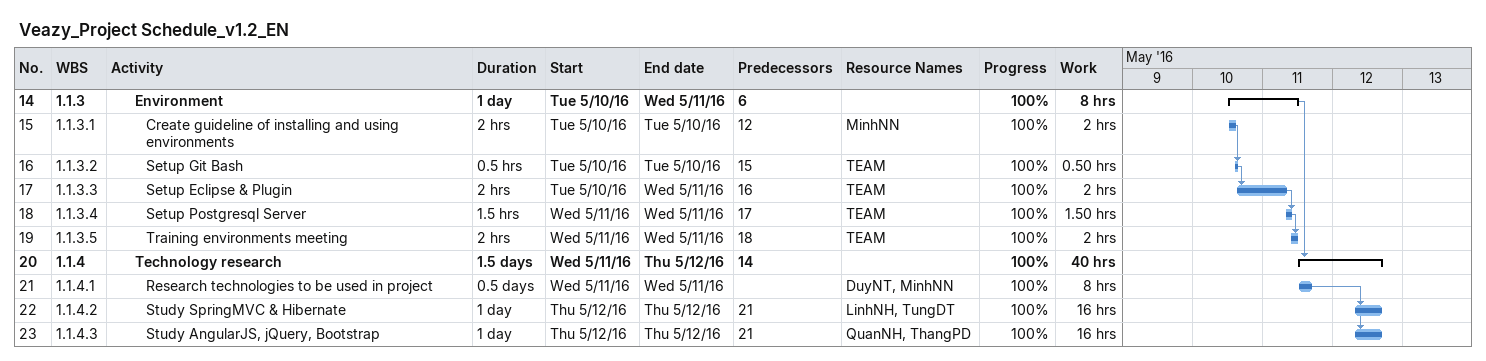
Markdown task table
Veazy_Project Schedule_v1.2_EN

| ID | WBS | Task | Duration | Start | Finish | Predecessors | Resources | % complete | Work (h) |
|---|---|---|---|---|---|---|---|---|---|
| 14 | 1.1.3 | **Environment** | 1d | 2016-05-10 | 2016-05-11 | 6 |  | 100 | 8 |
| 15 | 1.1.3.1 | Create guideline of installing and using environments | 2h | 2016-05-10 | 2016-05-10 | 12 | MinhNN | 100 | 2 |
| 16 | 1.1.3.2 | Setup Git Bash | 0.5h | 2016-05-10 | 2016-05-10 | 15 | TEAM | 100 | 0.50 |
| 17 | 1.1.3.3 | Setup Eclipse & Plugin | 2h | 2016-05-10 | 2016-05-11 | 16 | TEAM | 100 | 2 |
| 18 | 1.1.3.4 | Setup Postgresql Server | 1.5h | 2016-05-11 | 2016-05-11 | 17 | TEAM | 100 | 1.50 |
| 19 | 1.1.3.5 | Training environments meeting | 2h | 2016-05-11 | 2016-05-11 | 18 | TEAM | 100 | 2 |
| 20 | 1.1.4 | **Technology research** | 1.5d | 2016-05-11 | 2016-05-12 | 14 |  | 100 | 40 |
| 21 | 1.1.4.1 | Research technologies to be used in project | 0.5d | 2016-05-11 | 2016-05-11 |  | DuyNT, MinhNN | 100 | 8 |
| 22 | 1.1.4.2 | Study SpringMVC & Hibernate | 1d | 2016-05-12 | 2016-05-12 | 21 | LinhNH, TungDT | 100 | 16 |
| 23 | 1.1.4.3 | Study AngularJS, jQuery, Bootstrap | 1d | 2016-05-12 | 2016-05-12 | 21 | QuanNH, ThangPD | 100 | 16 |
